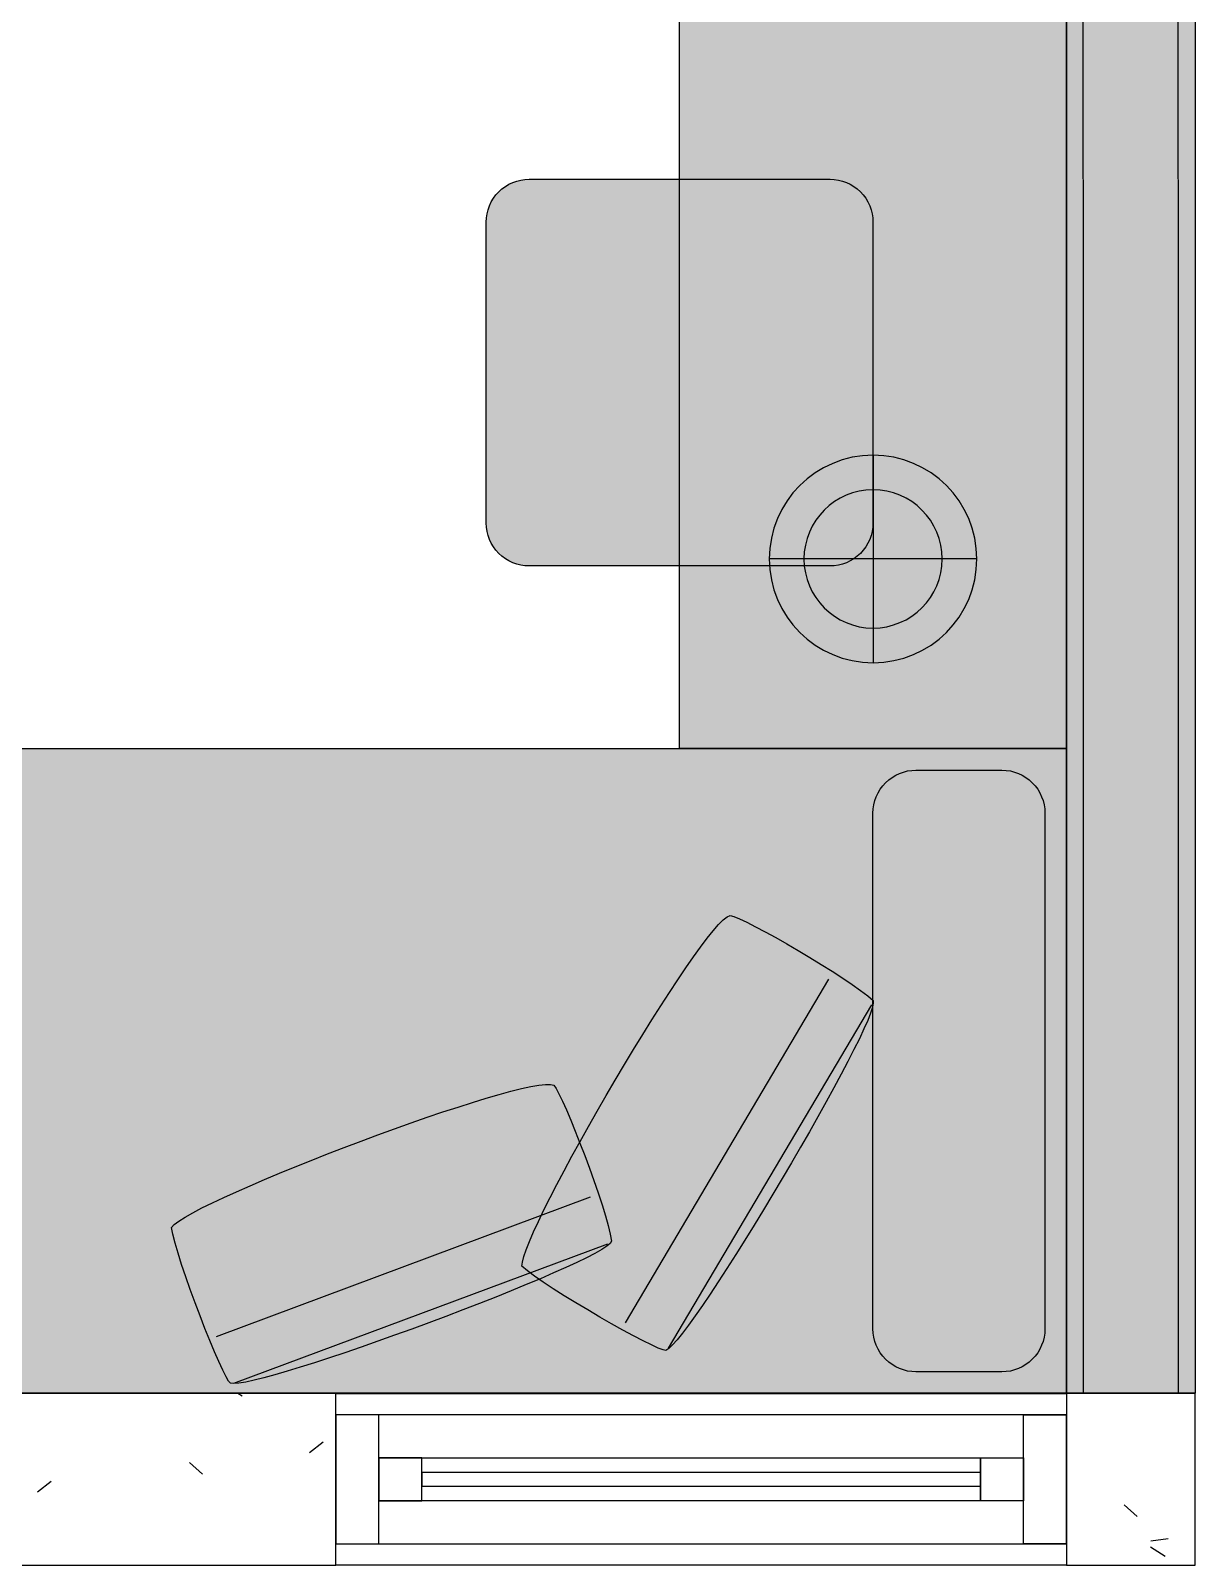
# Model space of a CAD drawing. Header units: millimetres. Extents: x 138979 to 257434, y 2210 to 57479.
# Drawn here: x 199361 to 200716, y 5542 to 7328 of the extents above; entities that cross this region are included whole.
import ezdxf

# ---------------------------------------------------------------- set-up
doc = ezdxf.new("R2010")
doc.units = ezdxf.units.MM
for name, color, linetype in [('GAR-DOOR', 4, 'Continuous'), ('GAR-FFE', 1, 'Continuous'), ('GAR-WINDOW', 4, 'Continuous')]:
    doc.layers.add(name, color=color, linetype=linetype)
doc.layers.add('WALL-RETCUT-1', color=1, linetype='Continuous', lineweight=25)

# ---------------------------------------------------------------- blocks, each defined once
blk = doc.blocks.new('TYPE D2')
h = blk.add_hatch(color=9)
h.dxf.hatch_style = 1
h.paths.add_polyline_path([(186966.2, -35690.7), (186966.2, -32865.8), (187116.2, -32865.8), (187116.2, -35690.7)])
h = blk.add_hatch()
h.set_pattern_fill('FP_109', color=8, angle=140, style=0, pattern_type=2)
h.set_pattern_definition([(230, (254088.95, 5010.73), (-437.2423, 38.2536), [45.72, -502.92]), (175, (254088.95, 5010.73), (84.5828, -458.5367), [36.576, -402.336]), (280.451, (254052.5, 5013.9), (-352.662, -420.2802), [38.856, -427.416]), (226.184, (254088.95, 4888.8), (-650.59, 100.9033), [68.58, -754.38]), (276.636, (254034.73, 4897.2), (-569.766, -593.8263), [58.284, -641.124]), (171.184, (254088.95, 4888.8), (-569.7725, -593.82), [54.864, -603.504]), (201, (254028, 4919.3), (-363.875, 245.4366), [45.72, -502.92]), (146, (254028, 4919.3), (-148.3253, -442.0518), [36.576, -402.336]), (251.451, (253997.67, 4939.75), (-512.201, -196.6115), [38.856, -427.416]), (217.5, (254088.95, 5010.73), (-7.41278, -202.9318), [20.117, -377.342, 20.117, -792.175]), (217.5, (254088.95, 5010.73), (-7.41278, -202.9318), [-417.576, -388.315, 20.117, -383.743]), (187.5, (254088.95, 5010.73), (-160.36715, -240.43305), [20.117, -212.75, 20.117, -522.122]), (187.5, (254088.95, 5010.73), (-160.36715, -240.43305), [-252.984, -368.198, 20.117, -133.807]), (147.5, (254224.89, 5010.73), (-325.41783, 13.7491), [20.117, -132.283, 20.117, -1086.307]), (147.5, (254224.89, 5010.73), (-325.41783, 13.7491), [-172.517, -455.371, 20.117, -610.819]), (137.5, (254285.85, 5010.73), (-355.51, -61.0244), [20.117, -178.003, 20.117, -743.712]), (137.5, (254285.85, 5010.73), (-355.51, -61.0244), [-218.237, -295.656, 20.117, -427.939])])
h.paths.add_polyline_path([(184666.2, -35690.8), (184666.2, -35890.8), (186116.2, -35890.8), (186116.2, -35690.8)])
h = blk.add_hatch()
h.set_pattern_fill('FP_109', color=8, angle=140, style=0, pattern_type=2)
h.set_pattern_definition([(230, (256388.95, 5010.7), (-437.2423, 38.2536), [45.72, -502.92]), (175, (256388.95, 5010.7), (84.5828, -458.5367), [36.576, -402.336]), (280.451, (256352.5, 5013.9), (-352.662, -420.2802), [38.856, -427.416]), (226.184, (256388.95, 4888.8), (-650.59, 100.9033), [68.58, -754.38]), (276.636, (256334.73, 4897.2), (-569.766, -593.8263), [58.284, -641.124]), (171.184, (256388.95, 4888.8), (-569.7725, -593.82), [54.864, -603.504]), (201, (256328, 4919.26), (-363.875, 245.4366), [45.72, -502.92]), (146, (256328, 4919.26), (-148.3253, -442.0518), [36.576, -402.336]), (251.451, (256297.67, 4939.7), (-512.201, -196.6115), [38.856, -427.416]), (217.5, (256388.95, 5010.7), (-7.41278, -202.9318), [20.117, -377.342, 20.117, -792.175]), (217.5, (256388.95, 5010.7), (-7.41278, -202.9318), [-417.576, -388.315, 20.117, -383.743]), (187.5, (256388.95, 5010.7), (-160.36715, -240.43305), [20.117, -212.75, 20.117, -522.122]), (187.5, (256388.95, 5010.7), (-160.36715, -240.43305), [-252.984, -368.198, 20.117, -133.807]), (147.5, (256524.89, 5010.7), (-325.41783, 13.7491), [20.117, -132.283, 20.117, -1086.307]), (147.5, (256524.89, 5010.7), (-325.41783, 13.7491), [-172.517, -455.371, 20.117, -610.819]), (137.5, (256585.85, 5010.7), (-355.51, -61.0244), [20.117, -178.003, 20.117, -743.712]), (137.5, (256585.85, 5010.7), (-355.51, -61.0244), [-218.237, -295.656, 20.117, -427.939])])
h.paths.add_polyline_path([(186966.2, -35690.8), (186966.2, -35890.8), (187116.2, -35890.8), (187116.2, -35690.8)])
at = {"layer": 'GAR-DOOR'}
blk.add_lwpolyline([(186966.2, -35715.8), (186116.2, -35715.8), (186116.2, -35865.8), (186966.2, -35865.8)], close=True, dxfattribs=at)
at = {"layer": 'GAR-WINDOW'}
for points in [[(186116.2, -35865.8), (186166.2, -35865.8), (186166.2, -35715.8), (186116.2, -35715.8)], [(186966.2, -35865.8), (186916.2, -35865.8), (186916.2, -35715.8), (186966.2, -35715.8)], [(186866.2, -35765.7), (186866.2, -35815.7), (186166.2, -35815.8), (186166.2, -35765.8)], [(186216.2, -35765.8), (186166.2, -35765.8), (186166.2, -35815.8), (186216.2, -35815.8)], [(186866.2, -35765.7), (186916.2, -35765.7), (186916.2, -35815.7), (186866.2, -35815.7)], [(186866.2, -35782.8), (186216.2, -35782.8), (186216.2, -35798.8), (186866.2, -35798.8)]]:
    blk.add_lwpolyline(points, close=True, dxfattribs=at)
at = {"layer": 'WALL-RETCUT-1'}
for points in [[(186966.2, -32865.8), (187116.2, -32865.8), (187116.2, -35690.7), (186966.2, -35690.7)], [(186985.9, -32865.8), (187095.9, -32865.8), (187096.2, -35690.7), (186986.2, -35690.7)], [(186116.2, -35690.8), (184666.2, -35690.8), (184666.2, -35890.8), (186116.2, -35890.8)], [(186116.2, -35690.8), (186966.2, -35690.8), (186966.2, -35890.8), (186116.2, -35890.8)], [(187116.2, -35690.8), (186966.2, -35690.8), (186966.2, -35890.8), (187116.2, -35890.8)]]:
    blk.add_lwpolyline(points, close=True, dxfattribs=at)
blk = doc.blocks.new('floor lamp')
at = {"layer": 'GAR-FFE'}
for p, q in [((103182.3, -185306.5), (103182.3, -185628.5)), ((103021.4, -185467.5), (103343.3, -185467.5))]:
    blk.add_line(p, q, dxfattribs=at)
for radius in [161, 107.2]:
    blk.add_circle((103182.3, -185467.5), radius, dxfattribs=at)

msp = doc.modelspace()

# ---------------------------------------------------------------- hatches: boundary and pattern name
at = {"layer": 'GAR-FFE', "true_color": 0xffffff}
h = msp.add_hatch(color=7, dxfattribs=at)
h.dxf.hatch_style = 1
h.paths.add_polyline_path([(200116.2, 6492.3), (200116.2, 7367.3), (200566.2, 7367.3), (200566.2, 6492.3)])
h = msp.add_hatch(color=7, dxfattribs=at)
h.dxf.hatch_style = 1
h.paths.add_polyline_path([(200291.2, 6704.8, 0.414214), (200341.2, 6754.8), (200341.2, 7104.8, 0.414214), (200291.2, 7154.8), (199941.2, 7154.8, 0.414214), (199891.2, 7104.8), (199891.2, 6754.8, 0.414214), (199941.2, 6704.8)])
h = msp.add_hatch(color=7, dxfattribs=at)
h.dxf.hatch_style = 1
h.paths.add_polyline_path([(200566.2, 5742.2), (198416.2, 5742.3), (198416.2, 6492.3), (200566.2, 6492.2)])

# ---------------------------------------------------------------- linework, layer by layer
at = {"layer": 'GAR-FFE'}
for points in [[(200116.2, 7367.3), (200566.2, 7367.3), (200566.2, 6492.3), (200116.2, 6492.3)], [(198416.2, 5742.3), (198416.2, 6492.3), (200566.2, 6492.3), (200566.2, 5742.3)]]:
    msp.add_lwpolyline(points, close=True, dxfattribs=at)
for points in [[(200291.2, 6704.8), (199941.2, 6704.8, -0.414214), (199891.2, 6754.8), (199891.2, 7104.8, -0.414214), (199941.2, 7154.8), (200291.2, 7154.8, -0.414214), (200341.2, 7104.8), (200341.2, 6754.8, -0.414214)], [(200341.2, 5817.3), (200341.2, 6417.3, -0.414214), (200391.2, 6467.3), (200491.2, 6467.3, -0.414214), (200541.2, 6417.3), (200541.2, 5817.3, -0.414214), (200491.2, 5767.3), (200391.2, 5767.3, -0.414214)]]:
    msp.add_lwpolyline(points, format="xyb", close=True, dxfattribs=at)
for points in [[(200053.2, 5824.4), (200289.7, 6224.1)], [(200103.3, 5794.8), (200339.8, 6194.4)], [(199577.3, 5808.6), (200012.5, 5970.8)], [(199597.6, 5754), (200032.8, 5916.3)]]:
    msp.add_lwpolyline(points, dxfattribs=at)
for points in [[(199932.7, 5890.1), (199960.4, 5864.8), (200090.6, 5790.6), (200100.2, 5792.3), (200129.6, 5803.9), (200351.4, 6177.7), (200341.3, 6199.5), (200313.3, 6225.4), (200192.6, 6295.2), (200175, 6298.3), (200142.7, 6291.2), (199931.7, 5930.7), (199932.7, 5890.1), (199932.7, 5890.1), (199932.7, 5890.1), (199932.7, 5890.1)], [(199524.9, 5935.4), (199530.5, 5898.3), (199585.2, 5758.8), (199593.6, 5754), (199623.8, 5744.6), (200031.3, 5896), (200037.1, 5919.3), (200031.6, 5957.1), (199981.6, 6087.2), (199969.8, 6100.7), (199940.2, 6115.5), (199549.6, 5967.6), (199524.9, 5935.4), (199524.9, 5935.4), (199524.9, 5935.4), (199524.9, 5935.4)]]:
    msp.add_open_spline(points, degree=3, knots=[0, 0, 0, 0, 1, 1, 1, 2, 2, 2, 3, 3, 3, 4, 4, 4, 5, 5, 5, 5], dxfattribs=at)

# ---------------------------------------------------------------- block references
at = {"layer": 'GAR-DOOR'}
msp.add_blockref('TYPE D2', (13600, 41433), dxfattribs=at)
at = {"layer": 'GAR-FFE', "xscale": -0.75, "yscale": 0.75, "zscale": 0.75}
msp.add_blockref('floor lamp', (277728, 145813.6), dxfattribs=at)

doc.saveas('drawing.dxf')
